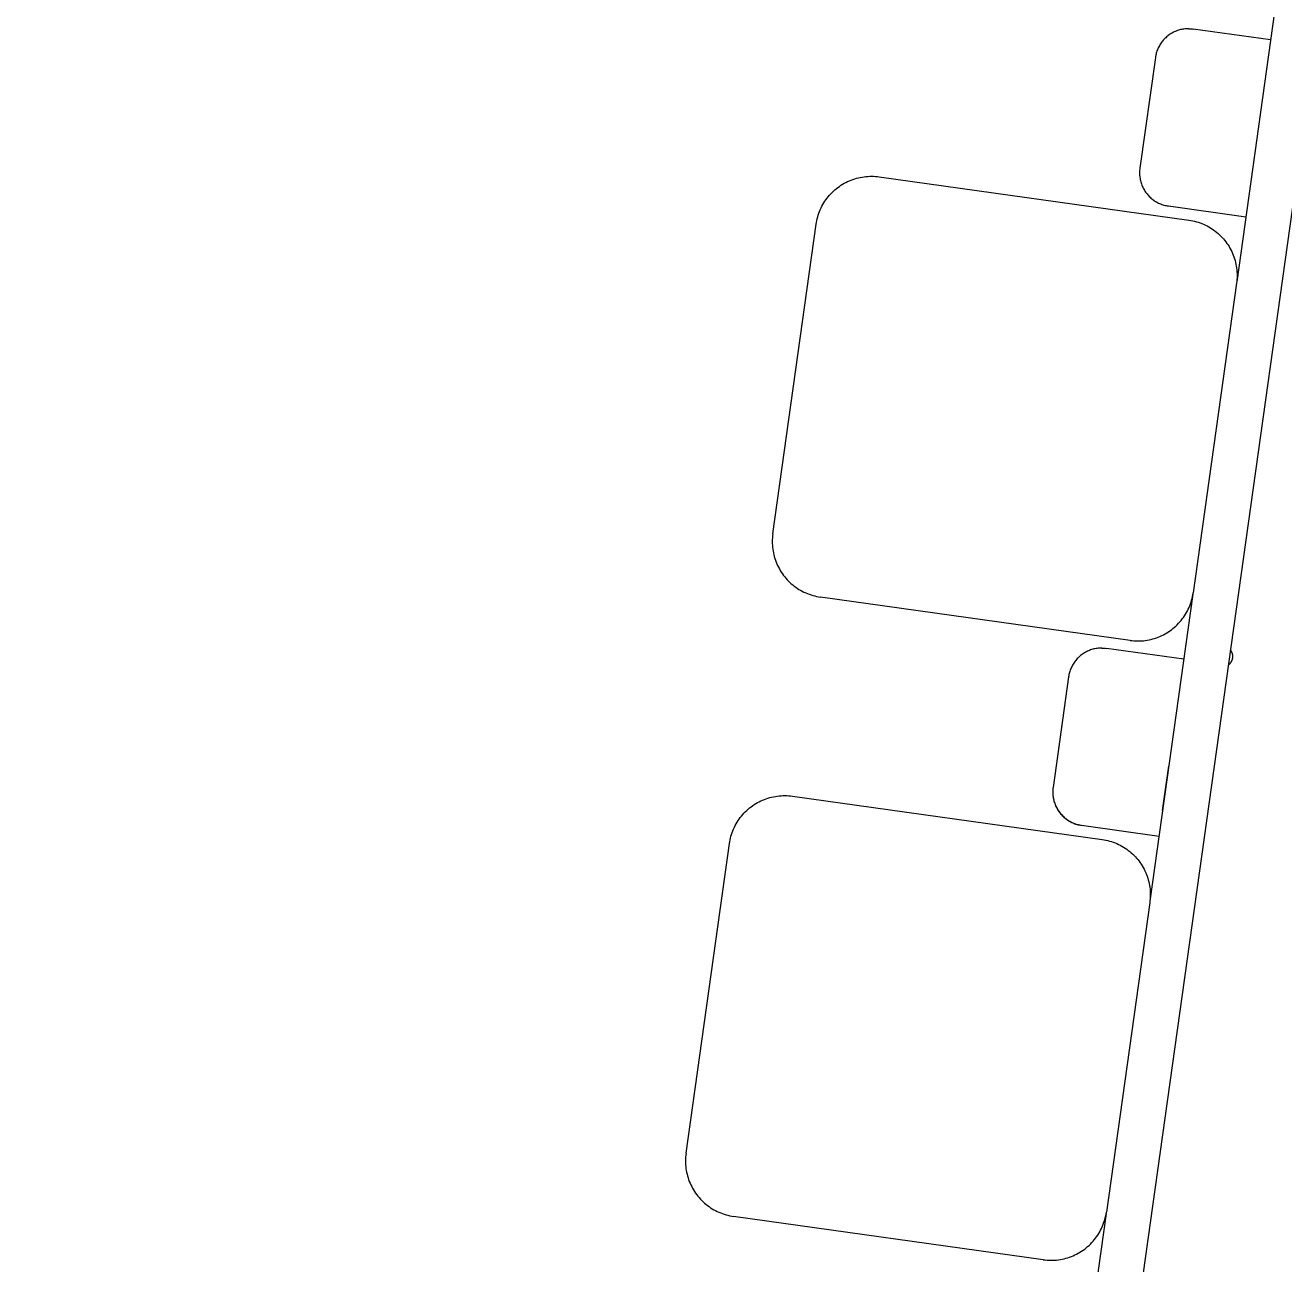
# Model space of a CAD drawing. Header units: inches. Extents: x -6 to 177, y -6 to 113.
# Drawn here: x 100.135 to 104.572, y 91.924 to 96.292 of the extents above; entities that cross this region are included whole.
import ezdxf

# ---------------------------------------------------------------- set-up
doc = ezdxf.new("R2010")
doc.units = ezdxf.units.IN
doc.layers.add('ZANO_R', color=7, linetype='Continuous', lineweight=0)
doc.layers.add('ZANO_W', color=1, linetype='Continuous', lineweight=0)
doc.styles.get("Standard").update_dxf_attribs({"font": 'arial.ttf'})
doc.dimstyles.new('amerykanie', dxfattribs={"dimtxt": 50, "dimasz": 50, "dimexe": 0.5, "dimexo": 0.5, "dimgap": 1, "dimtad": 1, "dimdec": 0, "dimzin": 0, "dimlunit": 5, "dimtxsty": 'Standard', "dimcen": 0.09, "dimclrd": 1, "dimclre": 1, "dimclrt": 1, "dimazin": 0, "dimtfac": 1, "dimtdec": 0, "dimtmove": 0, "dimatfit": 3, "dimfxl": 1, "dimtzin": 0, "dimarcsym": 1})

# ---------------------------------------------------------------- blocks, each defined once
blk = doc.blocks.new('*D361')
at = {"layer": 'ZANO_W', "color": 1, "lineweight": -2}
for p, q in [((101.7695, 87.3502), (102.3408, 91.429)), ((98.3457, 85.0177), (94.8251, 85.1665))]:
    blk.add_line(p, q, dxfattribs=at)
blk.add_arc((101.4245, 84.8876), 6.1052, 91.42054, 168.18462, dxfattribs=at)
at = {"layer": 'ZANO_W', "color": 1}
for points in [[(101.2636, 90.8246), (101.2826, 91.1574), (102.2715, 90.9338)], [(95.2832, 86.1583), (95.614, 86.117), (95.3247, 85.1454)]]:
    blk.add_solid(points, dxfattribs=at)
at = {"layer": 'ZANO_W', "color": 1, "insert": (96.6579, 90.608), "char_height": 1.625, "attachment_point": 5, "rotation": 39.8026}
blk.add_mtext("95%%d33'", dxfattribs=at)

msp = doc.modelspace()

# ---------------------------------------------------------------- linework, layer by layer
at = {"layer": 'ZANO_R'}
for p, q in [((106.40173, 108.49681), (103.17993, 85.4987)), ((104.55778, 96.46938), (104.40604, 95.38623)), ((104.21623, 96.27742), (104.21228, 96.27666)), ((104.22021, 96.27803), (104.21623, 96.27742)), ((104.22421, 96.27851), (104.22021, 96.27803)), ((104.22822, 96.27885), (104.22421, 96.27851)), ((104.23224, 96.27906), (104.22822, 96.27885)), ((104.23627, 96.27913), (104.23224, 96.27906)), ((104.23627, 96.27913), (104.24038, 96.27905)), ((104.24038, 96.27905), (104.24448, 96.27884)), ((104.24448, 96.27884), (104.24858, 96.27848)), ((104.24858, 96.27848), (104.25266, 96.27798)), ((104.5256, 96.23975), (104.25266, 96.27798)), ((104.14476, 96.2357), (104.14227, 96.23254)), ((104.14736, 96.23877), (104.14476, 96.2357)), ((104.15006, 96.24176), (104.14736, 96.23877)), ((104.15286, 96.24465), (104.15006, 96.24176)), ((104.15576, 96.24744), (104.15286, 96.24465)), ((104.15875, 96.25014), (104.15576, 96.24744)), ((104.16184, 96.25273), (104.15875, 96.25014)), ((104.165, 96.25521), (104.16184, 96.25273)), ((104.16826, 96.25758), (104.165, 96.25521)), ((104.17159, 96.25984), (104.16826, 96.25758)), ((104.17499, 96.26199), (104.17159, 96.25984)), ((104.17847, 96.26402), (104.17499, 96.26199)), ((104.18201, 96.26593), (104.17847, 96.26402)), ((104.18562, 96.26772), (104.18201, 96.26593)), ((104.18929, 96.26938), (104.18562, 96.26772)), ((104.19301, 96.27092), (104.18929, 96.26938)), ((104.19678, 96.27233), (104.19301, 96.27092)), ((104.2006, 96.27361), (104.19678, 96.27233)), ((104.20446, 96.27476), (104.2006, 96.27361)), ((104.20835, 96.27578), (104.20446, 96.27476)), ((104.21228, 96.27666), (104.20835, 96.27578)), ((104.12157, 96.18925), (104.12068, 96.18532)), ((104.1226, 96.19314), (104.12157, 96.18925)), ((104.12376, 96.197), (104.1226, 96.19314)), ((104.12505, 96.20081), (104.12376, 96.197)), ((104.12648, 96.20458), (104.12505, 96.20081)), ((104.12802, 96.20829), (104.12648, 96.20458)), ((104.1297, 96.21195), (104.12802, 96.20829)), ((104.1315, 96.21556), (104.1297, 96.21195)), ((104.13342, 96.21909), (104.1315, 96.21556)), ((104.13546, 96.22257), (104.13342, 96.21909)), ((104.13761, 96.22597), (104.13546, 96.22257)), ((104.13988, 96.22929), (104.13761, 96.22597)), ((104.14227, 96.23254), (104.13988, 96.22929)), ((104.11929, 96.17739), (104.06466, 95.78746)), ((104.11992, 96.18137), (104.11929, 96.17739)), ((104.12068, 96.18532), (104.11992, 96.18137)), ((103.0407, 95.74294), (103.04691, 95.74549)), ((103.04691, 95.74549), (103.05321, 95.74784)), ((103.05321, 95.74784), (103.05959, 95.74996)), ((103.05959, 95.74996), (103.06604, 95.75187)), ((103.06604, 95.75187), (103.07254, 95.75355)), ((103.07254, 95.75355), (103.07911, 95.75502)), ((103.07911, 95.75502), (103.08571, 95.75626)), ((103.08571, 95.75626), (103.09236, 95.75727)), ((103.09236, 95.75727), (103.09904, 95.75805)), ((103.09904, 95.75805), (103.10573, 95.75861)), ((103.10573, 95.75861), (103.11245, 95.75893)), ((103.11245, 95.75893), (103.11917, 95.75903)), ((103.11917, 95.75903), (103.12589, 95.7589)), ((103.12589, 95.7589), (103.1326, 95.75854)), ((103.1326, 95.75854), (103.1393, 95.75795)), ((103.1393, 95.75795), (103.14597, 95.75713)), ((103.14597, 95.75713), (104.23778, 95.60418)), ((104.0636, 95.77541), (104.06352, 95.77138)), ((104.06352, 95.77138), (104.06358, 95.76735)), ((104.06358, 95.76735), (104.06378, 95.76332)), ((104.06382, 95.77944), (104.0636, 95.77541)), ((104.06378, 95.76332), (104.06411, 95.7593)), ((104.06417, 95.78346), (104.06382, 95.77944)), ((104.06411, 95.7593), (104.06458, 95.75529)), ((104.06466, 95.78746), (104.06417, 95.78346)), ((104.06458, 95.75529), (104.06519, 95.75131)), ((104.06519, 95.75131), (104.06593, 95.74734)), ((104.06593, 95.74734), (104.06681, 95.74341)), ((102.97513, 95.69691), (102.97981, 95.70173)), ((102.97981, 95.70173), (102.98466, 95.70639)), ((102.98466, 95.70639), (102.98966, 95.71088)), ((102.98966, 95.71088), (102.99481, 95.7152)), ((102.99481, 95.7152), (103.00011, 95.71934)), ((103.00011, 95.71934), (103.00555, 95.72329)), ((103.00555, 95.72329), (103.01111, 95.72706)), ((103.01111, 95.72706), (103.01681, 95.73064)), ((103.01681, 95.73064), (103.02262, 95.73402)), ((103.02262, 95.73402), (103.02854, 95.73719)), ((103.02854, 95.73719), (103.03457, 95.74017)), ((103.03457, 95.74017), (103.0407, 95.74294)), ((104.06681, 95.74341), (104.06782, 95.7395)), ((104.06782, 95.7395), (104.06896, 95.73563)), ((104.06896, 95.73563), (104.07024, 95.73181)), ((104.07024, 95.73181), (104.07164, 95.72803)), ((104.07164, 95.72803), (104.07318, 95.7243)), ((104.07318, 95.7243), (104.07484, 95.72062)), ((104.07484, 95.72062), (104.07662, 95.717)), ((104.07662, 95.717), (104.07853, 95.71345)), ((104.07853, 95.71345), (104.08056, 95.70996)), ((104.08056, 95.70996), (104.0827, 95.70655)), ((104.0827, 95.70655), (104.08496, 95.70321)), ((104.08496, 95.70321), (104.08734, 95.69995)), ((102.9441, 95.65319), (102.94731, 95.6591)), ((102.94731, 95.6591), (102.95072, 95.66489)), ((102.95072, 95.66489), (102.95432, 95.67056)), ((102.95432, 95.67056), (102.95812, 95.67611)), ((102.95812, 95.67611), (102.9621, 95.68152)), ((102.9621, 95.68152), (102.96627, 95.6868)), ((102.96627, 95.6868), (102.97061, 95.69193)), ((102.97061, 95.69193), (102.97513, 95.69691)), ((104.08734, 95.69995), (104.08982, 95.69677)), ((104.08982, 95.69677), (104.09241, 95.69368)), ((104.09241, 95.69368), (104.09511, 95.69067)), ((104.09511, 95.69067), (104.0979, 95.68777)), ((104.0979, 95.68777), (104.10079, 95.68496)), ((104.10079, 95.68496), (104.10378, 95.68225)), ((104.10378, 95.68225), (104.10686, 95.67964)), ((104.10686, 95.67964), (104.11003, 95.67714)), ((104.11003, 95.67714), (104.11327, 95.67475)), ((104.11327, 95.67475), (104.1166, 95.67247)), ((104.1166, 95.67247), (104.12001, 95.67031)), ((104.12001, 95.67031), (104.12348, 95.66826)), ((104.12348, 95.66826), (104.12703, 95.66634)), ((104.12703, 95.66634), (104.13063, 95.66453)), ((104.13063, 95.66453), (104.1343, 95.66285)), ((104.1343, 95.66285), (104.13802, 95.6613)), ((104.13802, 95.6613), (104.1418, 95.65988)), ((104.1418, 95.65988), (104.14562, 95.65858)), ((104.14562, 95.65858), (104.14948, 95.65742)), ((104.14948, 95.65742), (104.15338, 95.65638)), ((104.15338, 95.65638), (104.15731, 95.65549)), ((102.92751, 95.60927), (102.92923, 95.61577)), ((102.92923, 95.61577), (102.93117, 95.62221)), ((102.93117, 95.62221), (102.93333, 95.62857)), ((102.93333, 95.62857), (102.9357, 95.63486)), ((102.9357, 95.63486), (102.93829, 95.64106)), ((102.93829, 95.64106), (102.94109, 95.64718)), ((102.94109, 95.64718), (102.9441, 95.65319)), ((104.15731, 95.65549), (104.16127, 95.65472)), ((104.16127, 95.65472), (104.16525, 95.6541)), ((104.16525, 95.6541), (104.43821, 95.61586)), ((102.77074, 94.49767), (102.92369, 95.58948)), ((102.92369, 95.58948), (102.92474, 95.59612)), ((102.92474, 95.59612), (102.92601, 95.60272)), ((102.92601, 95.60272), (102.92751, 95.60927)), ((104.23778, 95.60418), (104.24442, 95.60313)), ((104.24442, 95.60313), (104.25102, 95.60186)), ((104.25102, 95.60186), (104.25757, 95.60036)), ((104.25757, 95.60036), (104.26407, 95.59864)), ((104.26407, 95.59864), (104.27051, 95.5967)), ((104.27051, 95.5967), (104.27687, 95.59454)), ((104.27687, 95.59454), (104.28316, 95.59217)), ((104.28316, 95.59217), (104.28937, 95.58958)), ((104.28937, 95.58958), (104.29548, 95.58678)), ((104.29548, 95.58678), (104.30149, 95.58377)), ((104.30149, 95.58377), (104.3074, 95.58056)), ((104.3074, 95.58056), (104.31319, 95.57715)), ((104.31319, 95.57715), (104.31887, 95.57355)), ((104.31887, 95.57355), (104.32441, 95.56975)), ((104.32441, 95.56975), (104.32983, 95.56577)), ((104.32983, 95.56577), (104.3351, 95.5616)), ((104.3351, 95.5616), (104.34023, 95.55726)), ((104.34023, 95.55726), (104.34521, 95.55274)), ((104.34521, 95.55274), (104.35003, 95.54806)), ((104.35003, 95.54806), (104.35469, 95.54321)), ((104.35469, 95.54321), (104.35918, 95.53821)), ((104.35918, 95.53821), (104.3635, 95.53306)), ((104.3635, 95.53306), (104.36764, 95.52776)), ((104.36764, 95.52776), (104.3716, 95.52232)), ((104.3716, 95.52232), (104.37536, 95.51676)), ((104.37536, 95.51676), (104.37894, 95.51107)), ((104.37894, 95.51107), (104.38232, 95.50525)), ((104.38232, 95.50525), (104.3855, 95.49933)), ((104.3855, 95.49933), (104.38847, 95.4933)), ((104.38847, 95.4933), (104.39124, 95.48718)), ((104.39124, 95.48718), (104.3938, 95.48096)), ((104.3938, 95.48096), (104.39614, 95.47466)), ((104.39614, 95.47466), (104.39826, 95.46828)), ((104.39826, 95.46828), (104.40017, 95.46183)), ((104.40017, 95.46183), (104.40186, 95.45533)), ((104.40186, 95.45533), (104.40332, 95.44877)), ((104.40332, 95.44877), (104.40456, 95.44216)), ((104.40456, 95.44216), (104.40557, 95.43551)), ((104.40557, 95.43551), (104.40635, 95.42884)), ((104.40684, 95.39527), (104.40625, 95.38857)), ((104.40635, 95.42884), (104.40691, 95.42214)), ((104.4072, 95.40198), (104.40684, 95.39527)), ((104.40691, 95.42214), (104.40724, 95.41542)), ((104.40733, 95.4087), (104.4072, 95.40198)), ((104.40724, 95.41542), (104.40733, 95.4087)), ((104.40543, 95.3819), (104.25248, 94.29009)), ((104.40625, 95.38857), (104.40543, 95.3819)), ((102.76897, 94.47759), (102.76884, 94.47087)), ((102.76884, 94.47087), (102.76894, 94.46415)), ((102.76894, 94.46415), (102.76926, 94.45743)), ((102.76933, 94.4843), (102.76897, 94.47759)), ((102.76992, 94.491), (102.76933, 94.4843)), ((102.77074, 94.49767), (102.76992, 94.491)), ((102.76926, 94.45743), (102.76982, 94.45073)), ((102.76982, 94.45073), (102.7706, 94.44406)), ((102.7706, 94.44406), (102.77162, 94.43741)), ((102.77162, 94.43741), (102.77285, 94.4308)), ((102.77285, 94.4308), (102.77432, 94.42424)), ((102.77432, 94.42424), (102.776, 94.41773)), ((102.776, 94.41773), (102.77791, 94.41129)), ((102.77791, 94.41129), (102.78004, 94.40491)), ((102.78004, 94.40491), (102.78238, 94.39861)), ((102.78238, 94.39861), (102.78494, 94.39239)), ((102.78494, 94.39239), (102.7877, 94.38627)), ((102.7877, 94.38627), (102.79068, 94.38024)), ((102.79068, 94.38024), (102.79386, 94.37432)), ((102.79386, 94.37432), (102.79724, 94.3685)), ((102.79724, 94.3685), (102.80081, 94.36281)), ((102.80081, 94.36281), (102.80458, 94.35724)), ((102.80458, 94.35724), (102.80853, 94.35181)), ((102.80853, 94.35181), (102.81267, 94.34651)), ((102.81267, 94.34651), (102.81699, 94.34136)), ((102.81699, 94.34136), (102.82148, 94.33636)), ((102.82148, 94.33636), (102.82614, 94.33151)), ((102.82614, 94.33151), (102.83096, 94.32683)), ((102.83096, 94.32683), (102.83594, 94.32231)), ((102.83594, 94.32231), (102.84107, 94.31797)), ((102.84107, 94.31797), (102.84635, 94.3138)), ((102.84635, 94.3138), (102.85176, 94.30982)), ((102.85176, 94.30982), (102.85731, 94.30602)), ((102.85731, 94.30602), (102.86298, 94.30241)), ((102.86298, 94.30241), (102.86878, 94.29901)), ((102.86878, 94.29901), (102.87468, 94.2958)), ((102.87468, 94.2958), (102.8807, 94.29279)), ((102.8807, 94.29279), (102.88681, 94.28999)), ((102.88681, 94.28999), (102.89301, 94.2874)), ((102.89301, 94.2874), (102.8993, 94.28503)), ((102.8993, 94.28503), (102.90567, 94.28287)), ((102.90567, 94.28287), (102.9121, 94.28093)), ((102.9121, 94.28093), (102.9186, 94.27921)), ((104.25187, 94.28577), (104.10014, 93.20262)), ((104.25016, 94.27685), (104.25143, 94.28345)), ((104.25143, 94.28345), (104.25248, 94.29009)), ((102.9186, 94.27921), (102.92516, 94.27771)), ((102.92516, 94.27771), (102.93176, 94.27644)), ((102.93176, 94.27644), (102.9384, 94.27539)), ((104.0302, 94.12244), (102.9384, 94.27539)), ((104.23508, 94.23239), (104.23788, 94.23851)), ((104.23788, 94.23851), (104.24047, 94.24471)), ((104.24047, 94.24471), (104.24285, 94.251)), ((104.24285, 94.251), (104.245, 94.25736)), ((104.245, 94.25736), (104.24694, 94.2638)), ((104.24694, 94.2638), (104.24866, 94.2703)), ((104.24866, 94.2703), (104.25016, 94.27685)), ((104.20556, 94.18764), (104.20991, 94.19277)), ((104.20991, 94.19277), (104.21407, 94.19804)), ((104.21407, 94.19804), (104.21806, 94.20346)), ((104.21806, 94.20346), (104.22185, 94.20901)), ((104.22185, 94.20901), (104.22546, 94.21468)), ((104.22546, 94.21468), (104.22887, 94.22047)), ((104.22887, 94.22047), (104.23208, 94.22638)), ((104.23208, 94.22638), (104.23508, 94.23239)), ((104.15356, 94.14555), (104.15937, 94.14893)), ((104.15937, 94.14893), (104.16506, 94.15251)), ((104.16506, 94.15251), (104.17063, 94.15628)), ((104.17063, 94.15628), (104.17606, 94.16023)), ((104.17606, 94.16023), (104.18136, 94.16437)), ((104.18136, 94.16437), (104.18651, 94.16869)), ((104.18651, 94.16869), (104.19151, 94.17318)), ((104.19151, 94.17318), (104.19636, 94.17784)), ((104.19636, 94.17784), (104.20104, 94.18266)), ((104.20104, 94.18266), (104.20556, 94.18764)), ((104.0302, 94.12244), (104.03687, 94.12162)), ((104.03687, 94.12162), (104.04357, 94.12103)), ((104.04357, 94.12103), (104.05028, 94.12067)), ((104.05028, 94.12067), (104.057, 94.12054)), ((104.057, 94.12054), (104.06373, 94.12064)), ((104.06373, 94.12064), (104.07044, 94.12096)), ((104.07044, 94.12096), (104.07714, 94.12152)), ((104.07714, 94.12152), (104.08382, 94.1223)), ((104.08382, 94.1223), (104.09046, 94.12331)), ((104.09046, 94.12331), (104.09707, 94.12455)), ((104.09707, 94.12455), (104.10363, 94.12601)), ((104.10363, 94.12601), (104.11014, 94.1277)), ((104.11014, 94.1277), (104.11658, 94.12961)), ((104.11658, 94.12961), (104.12296, 94.13173)), ((104.12296, 94.13173), (104.12926, 94.13408)), ((104.12926, 94.13408), (104.13548, 94.13663)), ((104.13548, 94.13663), (104.14161, 94.1394)), ((104.14161, 94.1394), (104.14763, 94.14237)), ((104.14763, 94.14237), (104.15356, 94.14555)), ((103.84696, 94.06104), (103.84416, 94.05815)), ((103.84986, 94.06383), (103.84696, 94.06104)), ((103.85285, 94.06652), (103.84986, 94.06383)), ((103.85593, 94.06911), (103.85285, 94.06652)), ((103.8591, 94.0716), (103.85593, 94.06911)), ((103.86235, 94.07397), (103.8591, 94.0716)), ((103.86569, 94.07623), (103.86235, 94.07397)), ((103.86909, 94.07838), (103.86569, 94.07623)), ((103.87257, 94.08041), (103.86909, 94.07838)), ((103.87611, 94.08232), (103.87257, 94.08041)), ((103.87972, 94.08411), (103.87611, 94.08232)), ((103.88339, 94.08577), (103.87972, 94.08411)), ((103.88711, 94.08731), (103.88339, 94.08577)), ((103.89088, 94.08872), (103.88711, 94.08731)), ((103.89469, 94.09), (103.89088, 94.08872)), ((103.89855, 94.09115), (103.89469, 94.09)), ((103.90245, 94.09217), (103.89855, 94.09115)), ((103.90638, 94.09305), (103.90245, 94.09217)), ((103.91033, 94.0938), (103.90638, 94.09305)), ((103.91431, 94.09442), (103.91033, 94.0938)), ((103.91831, 94.0949), (103.91431, 94.09442)), ((103.92232, 94.09524), (103.91831, 94.0949)), ((103.92634, 94.09545), (103.92232, 94.09524)), ((103.93037, 94.09552), (103.92634, 94.09545)), ((103.93037, 94.09552), (103.93448, 94.09544)), ((103.93448, 94.09544), (103.93858, 94.09523)), ((103.93858, 94.09523), (103.94267, 94.09487)), ((103.94267, 94.09487), (103.94675, 94.09437)), ((104.2197, 94.05614), (103.94675, 94.09437)), ((104.3834, 94.08943), (104.38419, 94.08834)), ((104.38419, 94.08834), (104.38495, 94.08723)), ((104.38495, 94.08723), (104.38566, 94.08609)), ((104.38566, 94.08609), (104.38634, 94.08493)), ((104.38634, 94.08493), (104.38697, 94.08374)), ((104.38697, 94.08374), (104.38757, 94.08254)), ((104.38757, 94.08254), (104.38812, 94.08131)), ((104.38812, 94.08131), (104.38863, 94.08007)), ((104.38863, 94.08007), (104.3891, 94.07881)), ((104.3891, 94.07881), (104.38953, 94.07753)), ((104.38953, 94.07753), (104.38991, 94.07624)), ((104.38991, 94.07624), (104.39025, 94.07494)), ((104.39025, 94.07494), (104.39054, 94.07363)), ((104.39075, 94.05893), (104.3905, 94.05761)), ((104.39054, 94.07363), (104.39079, 94.07231)), ((104.39096, 94.06026), (104.39075, 94.05893)), ((104.39079, 94.07231), (104.39099, 94.07098)), ((104.39112, 94.06159), (104.39096, 94.06026)), ((104.39099, 94.07098), (104.39115, 94.06964)), ((104.39124, 94.06293), (104.39112, 94.06159)), ((104.39115, 94.06964), (104.39126, 94.06831)), ((104.39131, 94.06427), (104.39124, 94.06293)), ((104.39126, 94.06831), (104.39132, 94.06696)), ((104.39134, 94.06562), (104.39131, 94.06427)), ((104.39132, 94.06696), (104.39134, 94.06562)), ((103.81915, 94.0172), (103.81786, 94.01338)), ((103.82057, 94.02096), (103.81915, 94.0172)), ((103.82212, 94.02468), (103.82057, 94.02096)), ((103.8238, 94.02834), (103.82212, 94.02468)), ((103.8256, 94.03194), (103.8238, 94.02834)), ((103.82751, 94.03548), (103.8256, 94.03194)), ((103.82955, 94.03895), (103.82751, 94.03548)), ((103.83171, 94.04235), (103.82955, 94.03895)), ((103.83398, 94.04568), (103.83171, 94.04235)), ((103.83637, 94.04892), (103.83398, 94.04568)), ((103.83886, 94.05209), (103.83637, 94.04892)), ((103.84146, 94.05516), (103.83886, 94.05209)), ((103.84416, 94.05815), (103.84146, 94.05516)), ((104.37674, 94.03511), (104.37568, 94.03429)), ((104.37777, 94.03598), (104.37674, 94.03511)), ((104.37877, 94.03687), (104.37777, 94.03598)), ((104.37974, 94.03781), (104.37877, 94.03687)), ((104.38067, 94.03877), (104.37974, 94.03781)), ((104.38158, 94.03977), (104.38067, 94.03877)), ((104.38245, 94.04079), (104.38158, 94.03977)), ((104.38328, 94.04185), (104.38245, 94.04079)), ((104.38408, 94.04293), (104.38328, 94.04185)), ((104.38483, 94.04404), (104.38408, 94.04293)), ((104.38556, 94.04517), (104.38483, 94.04404)), ((104.38624, 94.04633), (104.38556, 94.04517)), ((104.38688, 94.04751), (104.38624, 94.04633)), ((104.38748, 94.04872), (104.38688, 94.04751)), ((104.38804, 94.04994), (104.38748, 94.04872)), ((104.38856, 94.05118), (104.38804, 94.04994)), ((104.38903, 94.05244), (104.38856, 94.05118)), ((104.38947, 94.05371), (104.38903, 94.05244)), ((104.38985, 94.055), (104.38947, 94.05371)), ((104.3902, 94.0563), (104.38985, 94.055)), ((104.3905, 94.05761), (104.3902, 94.0563)), ((103.81339, 93.99378), (103.75876, 93.60385)), ((103.81339, 93.99378), (103.77175, 93.69654)), ((103.81401, 93.99776), (103.81339, 93.99378)), ((103.81477, 94.00171), (103.81401, 93.99776)), ((103.81567, 94.00564), (103.81477, 94.00171)), ((103.8167, 94.00953), (103.81567, 94.00564)), ((103.81786, 94.01338), (103.8167, 94.00953)), ((104.16573, 93.67928), (104.14381, 93.52277)), ((104.16573, 93.67928), (104.1655, 93.67949)), ((104.1655, 93.67949), (104.16576, 93.67948)), ((104.16576, 93.67948), (104.16573, 93.67928)), ((104.16578, 93.67962), (104.16576, 93.67948)), ((102.76664, 93.56994), (102.7732, 93.57141)), ((102.7732, 93.57141), (102.77981, 93.57264)), ((102.77981, 93.57264), (102.78646, 93.57366)), ((102.78646, 93.57366), (102.79313, 93.57444)), ((102.79313, 93.57444), (102.79983, 93.575)), ((102.79983, 93.575), (102.80655, 93.57532)), ((102.80655, 93.57532), (102.81327, 93.57542)), ((102.81327, 93.57542), (102.81999, 93.57529)), ((102.81999, 93.57529), (102.8267, 93.57493)), ((102.8267, 93.57493), (102.8334, 93.57434)), ((102.8334, 93.57434), (102.84007, 93.57352)), ((102.84007, 93.57352), (103.93188, 93.42057)), ((103.7577, 93.5918), (103.75762, 93.58777)), ((103.75762, 93.58777), (103.75768, 93.58374)), ((103.75768, 93.58374), (103.75787, 93.57971)), ((103.75792, 93.59583), (103.7577, 93.5918)), ((103.75787, 93.57971), (103.75821, 93.57569)), ((103.75827, 93.59985), (103.75792, 93.59583)), ((103.75821, 93.57569), (103.75868, 93.57168)), ((103.75876, 93.60385), (103.75827, 93.59985)), ((103.75868, 93.57168), (103.75928, 93.5677)), ((102.67876, 93.52278), (102.68376, 93.52727)), ((102.68376, 93.52727), (102.68891, 93.53159)), ((102.68891, 93.53159), (102.69421, 93.53573)), ((102.69421, 93.53573), (102.69964, 93.53968)), ((102.69964, 93.53968), (102.70521, 93.54345)), ((102.70521, 93.54345), (102.7109, 93.54703)), ((102.7109, 93.54703), (102.71672, 93.5504)), ((102.71672, 93.5504), (102.72264, 93.55358)), ((102.72264, 93.55358), (102.72867, 93.55656)), ((102.72867, 93.55656), (102.73479, 93.55933)), ((102.73479, 93.55933), (102.74101, 93.56188)), ((102.74101, 93.56188), (102.74731, 93.56422)), ((102.74731, 93.56422), (102.75369, 93.56635)), ((102.75369, 93.56635), (102.76014, 93.56826)), ((102.76014, 93.56826), (102.76664, 93.56994)), ((103.75928, 93.5677), (103.76003, 93.56373)), ((103.76003, 93.56373), (103.76091, 93.55979)), ((103.76091, 93.55979), (103.76192, 93.55589)), ((103.76192, 93.55589), (103.76306, 93.55202)), ((103.76306, 93.55202), (103.76434, 93.5482)), ((103.76434, 93.5482), (103.76574, 93.54441)), ((103.76574, 93.54441), (103.76728, 93.54068)), ((103.76728, 93.54068), (103.76894, 93.53701)), ((103.76809, 93.53885), (103.76984, 93.53514)), ((103.76894, 93.53701), (103.77072, 93.53339)), ((103.76984, 93.53514), (103.77172, 93.53149)), ((103.77072, 93.53339), (103.77263, 93.52984)), ((103.77172, 93.53149), (103.77373, 93.52791)), ((103.77263, 93.52984), (103.77466, 93.52635)), ((103.77373, 93.52791), (103.77586, 93.52441)), ((102.64482, 93.48128), (102.64842, 93.48695)), ((102.64842, 93.48695), (102.65222, 93.4925)), ((102.65222, 93.4925), (102.6562, 93.49791)), ((102.6562, 93.49791), (102.66037, 93.50319)), ((102.66037, 93.50319), (102.66471, 93.50832)), ((102.66471, 93.50832), (102.66923, 93.5133)), ((102.66923, 93.5133), (102.67391, 93.51812)), ((102.67391, 93.51812), (102.67876, 93.52278)), ((103.77466, 93.52635), (103.7768, 93.52294)), ((103.77586, 93.52441), (103.77811, 93.52097)), ((103.7768, 93.52294), (103.77906, 93.5196)), ((103.77811, 93.52097), (103.78048, 93.51762)), ((103.77906, 93.5196), (103.78144, 93.51633)), ((103.78048, 93.51762), (103.78296, 93.51436)), ((103.78144, 93.51633), (103.78392, 93.51316)), ((103.78296, 93.51436), (103.78556, 93.51118)), ((103.78392, 93.51316), (103.78651, 93.51006)), ((103.78556, 93.51118), (103.78826, 93.50809)), ((103.78651, 93.51006), (103.7892, 93.50706)), ((103.78826, 93.50809), (103.79107, 93.5051)), ((103.7892, 93.50706), (103.792, 93.50416)), ((103.79107, 93.5051), (103.79398, 93.50221)), ((103.792, 93.50416), (103.79489, 93.50135)), ((103.79398, 93.50221), (103.79699, 93.49942)), ((103.79489, 93.50135), (103.79788, 93.49864)), ((103.79699, 93.49942), (103.8001, 93.49674)), ((103.79788, 93.49864), (103.80096, 93.49603)), ((103.8001, 93.49674), (103.80329, 93.49417)), ((103.80096, 93.49603), (103.80412, 93.49353)), ((103.80329, 93.49417), (103.80658, 93.49171)), ((103.80412, 93.49353), (103.80737, 93.49114)), ((103.80658, 93.49171), (103.80994, 93.48936)), ((103.80737, 93.49114), (103.8107, 93.48886)), ((103.80994, 93.48936), (103.81339, 93.48714)), ((103.8107, 93.48886), (103.8141, 93.4867)), ((103.81339, 93.48714), (103.81691, 93.48503)), ((103.8141, 93.4867), (103.81758, 93.48465)), ((103.81691, 93.48503), (103.82051, 93.48305)), ((103.81758, 93.48465), (103.82113, 93.48273)), ((103.82051, 93.48305), (103.82417, 93.4812)), ((103.82113, 93.48273), (103.82473, 93.48092)), ((102.62333, 93.43216), (102.62527, 93.43859)), ((102.62527, 93.43859), (102.62743, 93.44496)), ((102.62743, 93.44496), (102.6298, 93.45125)), ((102.6298, 93.45125), (102.63239, 93.45745)), ((102.63239, 93.45745), (102.63519, 93.46356)), ((102.63519, 93.46356), (102.6382, 93.46958)), ((102.6382, 93.46958), (102.64141, 93.47548)), ((102.64141, 93.47548), (102.64482, 93.48128)), ((103.82417, 93.4812), (103.82789, 93.47947)), ((103.82473, 93.48092), (103.8284, 93.47924)), ((103.82789, 93.47947), (103.83167, 93.47787)), ((103.8284, 93.47924), (103.83212, 93.47769)), ((103.83167, 93.47787), (103.8355, 93.47641)), ((103.83212, 93.47769), (103.8359, 93.47626)), ((103.8355, 93.47641), (103.83938, 93.47508)), ((103.8359, 93.47626), (103.83972, 93.47497)), ((103.83938, 93.47508), (103.84331, 93.47388)), ((103.83972, 93.47497), (103.84358, 93.47381)), ((103.84331, 93.47388), (103.84727, 93.47282)), ((103.84358, 93.47381), (103.84748, 93.47277)), ((103.84727, 93.47282), (103.85127, 93.4719)), ((103.84748, 93.47277), (103.85141, 93.47188)), ((103.85127, 93.4719), (103.8553, 93.47112)), ((103.85141, 93.47188), (103.85537, 93.47111)), ((103.8553, 93.47112), (103.85935, 93.47048)), ((103.85537, 93.47111), (103.85935, 93.47048)), ((103.85935, 93.47048), (104.1323, 93.43225)), ((102.46484, 92.31406), (102.61779, 93.40586)), ((102.61779, 93.40586), (102.61884, 93.4125)), ((102.61884, 93.4125), (102.62011, 93.41911)), ((102.62011, 93.41911), (102.62161, 93.42566)), ((102.62161, 93.42566), (102.62333, 93.43216)), ((103.93188, 93.42057), (103.93852, 93.41952)), ((103.93852, 93.41952), (103.94512, 93.41825)), ((103.94512, 93.41825), (103.95167, 93.41675)), ((103.95167, 93.41675), (103.95817, 93.41503)), ((103.95817, 93.41503), (103.96461, 93.41309)), ((103.96461, 93.41309), (103.97097, 93.41093)), ((103.97097, 93.41093), (103.97726, 93.40856)), ((103.97726, 93.40856), (103.98346, 93.40597)), ((103.98346, 93.40597), (103.98958, 93.40317)), ((103.98958, 93.40317), (103.99559, 93.40016)), ((103.99559, 93.40016), (104.0015, 93.39695)), ((104.0015, 93.39695), (104.00729, 93.39354)), ((104.00729, 93.39354), (104.01296, 93.38994)), ((104.01296, 93.38994), (104.01851, 93.38614)), ((104.01851, 93.38614), (104.02393, 93.38216)), ((104.02393, 93.38216), (104.0292, 93.37799)), ((104.0292, 93.37799), (104.03433, 93.37365)), ((104.03433, 93.37365), (104.03931, 93.36913)), ((104.03931, 93.36913), (104.04413, 93.36445)), ((104.04413, 93.36445), (104.04879, 93.3596)), ((104.04879, 93.3596), (104.05328, 93.3546)), ((104.05328, 93.3546), (104.0576, 93.34945)), ((104.0576, 93.34945), (104.06174, 93.34415)), ((104.06174, 93.34415), (104.06569, 93.33871)), ((104.06569, 93.33871), (104.06946, 93.33315)), ((104.06946, 93.33315), (104.07304, 93.32745)), ((104.07304, 93.32745), (104.07642, 93.32164)), ((104.07642, 93.32164), (104.0796, 93.31572)), ((104.0796, 93.31572), (104.08257, 93.30969)), ((104.08257, 93.30969), (104.08534, 93.30356)), ((104.08534, 93.30356), (104.08789, 93.29735)), ((104.08789, 93.29735), (104.09024, 93.29105)), ((104.09024, 93.29105), (104.09236, 93.28467)), ((104.09236, 93.28467), (104.09427, 93.27822)), ((104.09427, 93.27822), (104.09596, 93.27172)), ((104.09596, 93.27172), (104.09742, 93.26515)), ((104.09742, 93.26515), (104.09866, 93.25855)), ((104.09866, 93.25855), (104.09967, 93.2519)), ((104.09967, 93.2519), (104.10045, 93.24523)), ((104.10045, 93.24523), (104.10101, 93.23853)), ((104.1013, 93.21837), (104.10094, 93.21166)), ((104.10101, 93.23853), (104.10133, 93.23181)), ((104.10143, 93.22509), (104.1013, 93.21837)), ((104.10133, 93.23181), (104.10143, 93.22509)), ((104.09953, 93.19829), (103.94658, 92.10648)), ((104.10035, 93.20496), (104.09953, 93.19829)), ((104.10094, 93.21166), (104.10035, 93.20496)), ((102.46307, 92.29398), (102.46294, 92.28726)), ((102.46294, 92.28726), (102.46304, 92.28054)), ((102.46343, 92.30069), (102.46307, 92.29398)), ((102.46402, 92.30739), (102.46343, 92.30069)), ((102.46484, 92.31406), (102.46402, 92.30739)), ((102.46304, 92.28054), (102.46336, 92.27382)), ((102.46336, 92.27382), (102.46392, 92.26712)), ((102.46392, 92.26712), (102.4647, 92.26044)), ((102.4647, 92.26044), (102.46571, 92.2538)), ((102.46571, 92.2538), (102.46695, 92.24719)), ((102.46695, 92.24719), (102.46842, 92.24063)), ((102.46842, 92.24063), (102.4701, 92.23412)), ((102.4701, 92.23412), (102.47201, 92.22768)), ((102.47201, 92.22768), (102.47413, 92.2213)), ((102.47413, 92.2213), (102.47648, 92.215)), ((102.47648, 92.215), (102.47903, 92.20878)), ((102.47903, 92.20878), (102.4818, 92.20266)), ((102.4818, 92.20266), (102.48478, 92.19663)), ((102.48478, 92.19663), (102.48795, 92.1907)), ((102.48795, 92.1907), (102.49133, 92.18489)), ((102.49133, 92.18489), (102.49491, 92.1792)), ((102.49491, 92.1792), (102.49868, 92.17363)), ((102.49868, 92.17363), (102.50263, 92.1682)), ((102.50263, 92.1682), (102.50677, 92.1629)), ((102.50677, 92.1629), (102.51109, 92.15775)), ((102.51109, 92.15775), (102.51558, 92.15275)), ((102.51558, 92.15275), (102.52024, 92.1479)), ((102.52024, 92.1479), (102.52506, 92.14322)), ((102.52506, 92.14322), (102.53004, 92.1387)), ((102.53004, 92.1387), (102.53517, 92.13436)), ((102.53517, 92.13436), (102.54045, 92.13019)), ((102.54045, 92.13019), (102.54586, 92.1262)), ((102.54586, 92.1262), (102.55141, 92.12241)), ((102.55141, 92.12241), (102.55708, 92.1188)), ((102.55708, 92.1188), (102.56287, 92.11539)), ((102.56287, 92.11539), (102.56878, 92.11218)), ((102.56878, 92.11218), (102.57479, 92.10918)), ((102.57479, 92.10918), (102.58091, 92.10638)), ((102.58091, 92.10638), (102.58711, 92.10379)), ((102.58711, 92.10379), (102.5934, 92.10142)), ((102.5934, 92.10142), (102.59976, 92.09926)), ((102.59976, 92.09926), (102.6062, 92.09732)), ((102.6062, 92.09732), (102.6127, 92.0956)), ((102.6127, 92.0956), (102.61925, 92.0941)), ((102.61925, 92.0941), (102.62585, 92.09283)), ((102.62585, 92.09283), (102.63249, 92.09178)), ((103.7243, 91.93883), (102.63249, 92.09178)), ((103.94597, 92.10215), (103.79423, 91.019)), ((103.93457, 92.0611), (103.93694, 92.06739)), ((103.93694, 92.06739), (103.9391, 92.07375)), ((103.9391, 92.07375), (103.94104, 92.08019)), ((103.94104, 92.08019), (103.94276, 92.08669)), ((103.94276, 92.08669), (103.94426, 92.09324)), ((103.94426, 92.09324), (103.94553, 92.09984)), ((103.94553, 92.09984), (103.94658, 92.10648)), ((103.90817, 92.01443), (103.91215, 92.01985)), ((103.91215, 92.01985), (103.91595, 92.0254)), ((103.91595, 92.0254), (103.91956, 92.03107)), ((103.91956, 92.03107), (103.92296, 92.03686)), ((103.92296, 92.03686), (103.92617, 92.04277)), ((103.92617, 92.04277), (103.92918, 92.04878)), ((103.92918, 92.04878), (103.93198, 92.05489)), ((103.93198, 92.05489), (103.93457, 92.0611)), ((103.86473, 91.97267), (103.87016, 91.97662)), ((103.87016, 91.97662), (103.87546, 91.98076)), ((103.87546, 91.98076), (103.88061, 91.98508)), ((103.88061, 91.98508), (103.88561, 91.98957)), ((103.88561, 91.98957), (103.89046, 91.99423)), ((103.89046, 91.99423), (103.89514, 91.99905)), ((103.89514, 91.99905), (103.89966, 92.00403)), ((103.89966, 92.00403), (103.904, 92.00916)), ((103.904, 92.00916), (103.90817, 92.01443)), ((103.7243, 91.93883), (103.73097, 91.93801)), ((103.73097, 91.93801), (103.73767, 91.93742)), ((103.73767, 91.93742), (103.74438, 91.93706)), ((103.74438, 91.93706), (103.7511, 91.93693)), ((103.7511, 91.93693), (103.75782, 91.93702)), ((103.75782, 91.93702), (103.76454, 91.93735)), ((103.76454, 91.93735), (103.77124, 91.93791)), ((103.77124, 91.93791), (103.77791, 91.93869)), ((103.77791, 91.93869), (103.78456, 91.9397)), ((103.78456, 91.9397), (103.79117, 91.94094)), ((103.79117, 91.94094), (103.79773, 91.9424)), ((103.79773, 91.9424), (103.80424, 91.94409)), ((103.80424, 91.94409), (103.81068, 91.946)), ((103.81068, 91.946), (103.81706, 91.94812)), ((103.81706, 91.94812), (103.82336, 91.95047)), ((103.82336, 91.95047), (103.82958, 91.95302)), ((103.82958, 91.95302), (103.8357, 91.95579)), ((103.8357, 91.95579), (103.84173, 91.95876)), ((103.84173, 91.95876), (103.84765, 91.96194)), ((103.84765, 91.96194), (103.85347, 91.96532)), ((103.85347, 91.96532), (103.85916, 91.9689)), ((103.85916, 91.9689), (103.86473, 91.97267))]:
    msp.add_line(p, q, dxfattribs=at)

# ---------------------------------------------------------------- dimensions: what is measured, and where the dimension line sits
at = {"layer": 'ZANO_W'}
dim = msp.add_angular_dim_2l(base=(98.95324, 90.47033), line1=((101.54714, 85.76323), (101.70009, 86.85503)), line2=((98.84521, 84.9966), (99.94669, 84.95005)), dimstyle='amerykanie', override={"dimtxt": 1.625, "dimasz": 1, "dimgap": 0.5, "dimdec": 4, "dimaunit": 1, "dimadec": 1, "dimtdec": 4, "dimtmove": 1, "dimfrac": 2}, dxfattribs=at)
dim.commit()
dim.dimension.update_dxf_attribs({"geometry": '*D361', "text_midpoint": (96.65795, 90.60802)})

doc.saveas('drawing.dxf')
